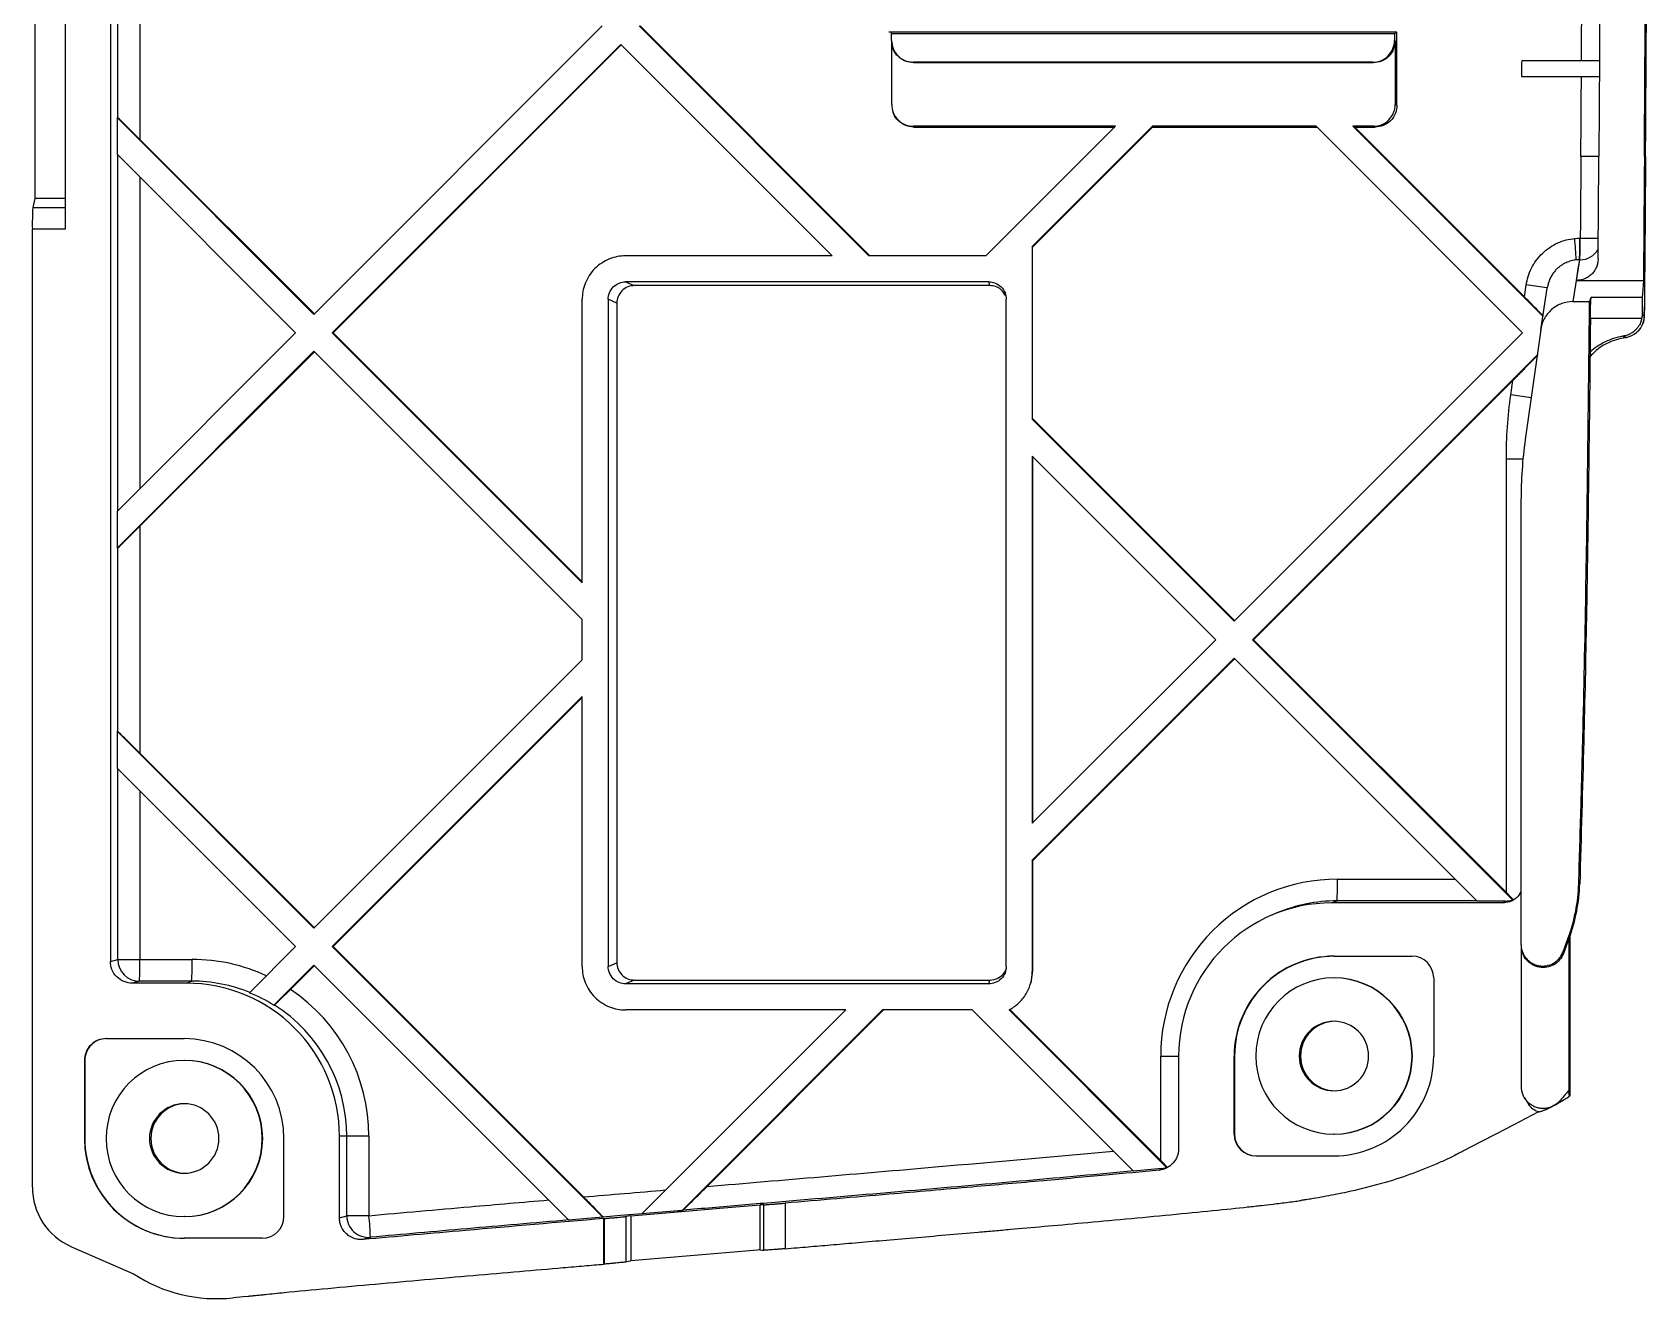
# Model space of a CAD drawing. Header units: millimetres. Extents: x -493 to -419, y -86 to 86.
# Drawn here: x -493.1 to -418.7, y -85.7 to -27.3 of the extents above; entities that cross this region are included whole.
import ezdxf

# ---------------------------------------------------------------- set-up
doc = ezdxf.new("R2010")
doc.units = ezdxf.units.MM

msp = doc.modelspace()

# ---------------------------------------------------------------- linework, layer by layer
at = {"color": 7, "linetype": 'Continuous', "lineweight": 25}
for p, q in [((-491.627, 36.307), (-491.627, -36.4)), ((-493.029, 34.985), (-493.029, -34.98)), ((-489.55, 5), (-489.55, -70.143)), ((-488.19, -21.804), (-488.19, -32.259)), ((-489.212, -31.259), (-489.212, -22.804)), ((-480.171, -40.325), (-466.88, -27.031)), ((-454.588, -37.63), (-465.184, -27.031)), ((-454.543, -37.63), (-465.139, -27.031)), ((-430.258, -27.326), (-453.673, -27.326)), ((-453.543, -27.375), (-453.529, -27.326)), ((-453.543, -27.375), (-430.37, -27.375)), ((-453.543, -27.709), (-453.543, -27.375)), ((-430.37, -27.375), (-430.258, -27.326)), ((-430.37, -27.375), (-430.37, -27.709)), ((-430.258, -30.69), (-430.258, -27.326)), ((-479.322, -41.174), (-466.032, -27.88)), ((-479.277, -41.174), (-466.01, -27.903)), ((-456.284, -37.63), (-466.032, -27.88)), ((-453.539, -30.655), (-453.539, -27.723)), ((-453.503, -27.988), (-453.499, -28.002)), ((-430.37, -27.709), (-430.338, -27.723)), ((-430.338, -27.723), (-430.338, -30.655)), ((-431.369, -28.708), (-452.543, -28.708)), ((-452.543, -28.708), (-452.539, -28.722)), ((-452.539, -28.722), (-431.337, -28.722)), ((-431.337, -28.722), (-431.369, -28.708)), ((-489.244, -31.25), (-489.212, -31.259)), ((-489.244, -31.25), (-489.244, -32.947)), ((-489.244, -31.25), (-480.171, -40.325)), ((-453.499, -30.935), (-453.489, -30.97)), ((-430.338, -30.655), (-430.258, -30.69)), ((-443.226, -31.655), (-452.539, -31.655)), ((-452.539, -31.655), (-452.529, -31.69)), ((-452.529, -31.69), (-443.261, -31.69)), ((-449.199, -37.63), (-443.226, -31.655)), ((-447.062, -37.19), (-441.529, -31.655)), ((-441.519, -31.69), (-447.052, -37.224)), ((-433.981, -31.655), (-441.529, -31.655)), ((-441.519, -31.69), (-441.529, -31.655)), ((-441.519, -31.69), (-433.946, -31.69)), ((-424.465, -41.174), (-433.981, -31.655)), ((-431.337, -31.655), (-432.284, -31.655)), ((-423.533, -40.409), (-432.284, -31.655)), ((-432.204, -31.69), (-432.284, -31.655)), ((-432.204, -31.69), (-424.373, -39.523)), ((-432.204, -31.69), (-431.257, -31.69)), ((-431.257, -31.69), (-431.337, -31.655)), ((-488.19, -32.259), (-480.148, -40.303)), ((-489.244, -32.947), (-481.019, -41.174)), ((-493.029, -34.98), (-493.126, -35.405)), ((-491.627, -34.98), (-493.029, -34.98)), ((-493.146, -80.536), (-493.146, -36.4)), ((-491.627, -36.4), (-493.146, -36.4)), ((-447.062, -37.19), (-447.062, -45.158)), ((-447.052, -37.224), (-447.062, -37.19)), ((-421.823, -36.813), (-421.807, -36.813)), ((-456.284, -37.63), (-465.807, -37.63)), ((-449.199, -37.63), (-454.588, -37.63)), ((-447.052, -45.123), (-447.052, -37.224)), ((-421.843, -37.809), (-422.147, -39.735)), ((-421.828, -37.809), (-421.843, -37.809)), ((-418.84, -38.502), (-418.836, -38.043)), ((-418.837, -38.114), (-418.836, -38.099)), ((-449.062, -38.825), (-465.807, -38.825)), ((-465.807, -38.825), (-465.407, -39)), ((-449.011, -39), (-465.407, -39)), ((-449.011, -39), (-449.062, -38.825)), ((-424.373, -39.523), (-424.296, -38.97)), ((-423.631, -41.029), (-423.328, -39.109)), ((-423.343, -39.106), (-423.328, -39.109)), ((-421.986, -38.761), (-418.897, -38.761)), ((-467.806, -52.692), (-467.806, -39.63)), ((-466.607, -39.625), (-466.607, -70.375)), ((-466.207, -39.8), (-466.607, -39.625)), ((-466.207, -39.8), (-466.207, -70.2)), ((-448.262, -70.375), (-448.262, -39.625)), ((-422.147, -39.735), (-421.38, -39.735)), ((-421.303, -39.524), (-418.948, -39.524)), ((-418.857, -40.42), (-418.853, -39.981)), ((-418.978, -40.52), (-421.341, -40.52)), ((-418.857, -40.406), (-418.96, -40.343)), ((-489.244, -49.4), (-481.019, -41.174)), ((-479.322, -41.174), (-467.806, -52.692)), ((-479.322, -41.174), (-479.277, -41.174)), ((-479.277, -41.174), (-467.806, -52.647)), ((-424.465, -41.174), (-437.755, -54.467)), ((-423.631, -41.029), (-424.343, -46.096)), ((-419.787, -41.319), (-419.862, -41.332)), ((-419.758, -41.395), (-419.862, -41.332)), ((-419.787, -41.319), (-419.683, -41.382)), ((-419.758, -41.395), (-419.683, -41.382)), ((-419.683, -41.382), (-419.758, -41.395)), ((-489.244, -51.097), (-480.171, -42.022)), ((-488.19, -50.089), (-480.148, -42.045)), ((-480.171, -42.022), (-467.806, -54.39)), ((-423.796, -42.201), (-436.907, -55.316)), ((-436.862, -55.316), (-424.913, -43.364)), ((-425.008, -44.037), (-424.913, -43.364)), ((-447.052, -45.123), (-447.062, -45.158)), ((-437.755, -54.467), (-447.062, -45.158)), ((-447.052, -45.123), (-437.733, -54.445)), ((-438.603, -55.316), (-447.062, -46.855)), ((-447.062, -46.855), (-447.062, -63.777)), ((-447.052, -46.865), (-447.052, -63.767)), ((-425.214, -66.967), (-425.214, -46.982)), ((-424.539, -48.901), (-424.539, -69.352)), ((-489.244, -49.4), (-489.244, -51.097)), ((-488.19, -50.089), (-488.19, -60.543)), ((-489.244, -51.097), (-489.212, -51.089)), ((-489.212, -59.543), (-489.212, -51.089)), ((-467.806, -56.242), (-467.806, -54.39)), ((-447.062, -63.777), (-438.603, -55.316)), ((-424.923, -67.302), (-436.907, -55.316)), ((-436.862, -55.316), (-436.907, -55.316)), ((-436.862, -55.316), (-425.214, -66.967)), ((-480.171, -68.609), (-467.806, -56.242)), ((-437.755, -56.164), (-447.062, -65.474)), ((-447.052, -65.509), (-437.733, -56.187)), ((-426.565, -67.357), (-437.755, -56.164)), ((-479.322, -69.458), (-467.806, -57.939)), ((-479.277, -69.458), (-467.806, -57.984)), ((-467.806, -70.375), (-467.806, -57.939)), ((-489.244, -59.534), (-489.212, -59.543)), ((-489.244, -59.534), (-489.244, -61.231)), ((-480.171, -68.609), (-489.244, -59.534)), ((-480.148, -68.587), (-488.19, -60.543)), ((-481.019, -69.458), (-489.244, -61.231)), ((-447.062, -65.474), (-447.062, -70.606)), ((-447.052, -65.509), (-447.062, -65.474)), ((-447.052, -65.509), (-447.052, -70.571)), ((-421.875, -66.564), (-421.828, -66.564)), ((-433.261, -67.443), (-433.018, -67.349)), ((-425.385, -67.443), (-433.261, -67.443)), ((-425.25, -67.357), (-426.565, -67.357)), ((-425.385, -67.443), (-425.25, -67.357)), ((-424.923, -67.302), (-424.896, -67.285)), ((-435.786, -67.907), (-435.993, -67.994)), ((-422.602, -69.699), (-422.364, -69.057)), ((-422.318, -69.061), (-422.582, -69.772)), ((-422.318, -69.061), (-422.364, -69.057)), ((-422.341, -69.124), (-422.341, -76.087)), ((-422.278, -76.301), (-422.278, -68.951)), ((-483.142, -71.582), (-481.019, -69.458)), ((-466.856, -81.927), (-479.322, -69.458)), ((-479.322, -69.458), (-479.277, -69.458)), ((-467.744, -80.994), (-479.277, -69.458)), ((-433.161, -69.9), (-429.562, -69.9)), ((-424.519, -75.92), (-424.519, -69.425)), ((-424.501, -69.625), (-424.48, -69.701)), ((-422.602, -69.699), (-422.582, -69.772)), ((-489.55, -70.143), (-489.212, -70.049)), ((-489.212, -70.049), (-485.782, -70.049)), ((-482.021, -72.157), (-480.171, -70.306)), ((-481.247, -71.428), (-480.148, -70.329)), ((-468.419, -82.061), (-480.171, -70.306)), ((-466.607, -70.375), (-466.207, -70.2)), ((-447.052, -70.571), (-447.136, -71.129)), ((-447.062, -70.606), (-447.052, -70.571)), ((-488.212, -71.049), (-488.55, -71.143)), ((-486.048, -71.143), (-488.55, -71.143)), ((-485.804, -71.049), (-488.212, -71.049)), ((-486.048, -71.143), (-485.804, -71.049)), ((-465.407, -71), (-465.807, -71.175)), ((-449.062, -71.175), (-465.807, -71.175)), ((-465.407, -71), (-449.011, -71)), ((-449.062, -71.175), (-449.011, -71)), ((-447.142, -71.165), (-447.132, -71.129)), ((-433.143, -70.9), (-433.161, -70.9)), ((-428.563, -70.9), (-428.563, -74.5)), ((-455.658, -72.375), (-465.807, -72.375)), ((-465.054, -81.773), (-455.658, -72.375)), ((-463.2, -81.615), (-453.961, -72.375)), ((-453.916, -72.375), (-462.049, -80.509)), ((-449.826, -72.375), (-453.961, -72.375)), ((-449.826, -72.375), (-442.397, -79.805)), ((-448.129, -72.375), (-440.869, -79.637)), ((-448.119, -72.34), (-441.145, -79.316)), ((-489.747, -73.7), (-486.148, -73.7)), ((-490.747, -74.7), (-490.747, -78.3)), ((-490.747, -74.7), (-490.729, -74.7)), ((-490.729, -74.7), (-490.729, -78.3)), ((-486.13, -74.7), (-486.148, -74.7)), ((-441.145, -79.316), (-441.145, -74.5)), ((-440.317, -74.5), (-440.317, -78.764)), ((-437.76, -78.1), (-437.76, -74.5)), ((-437.76, -74.5), (-437.742, -74.5)), ((-437.742, -74.5), (-437.742, -78.1)), ((-424.384, -76.421), (-424.245, -76.647)), ((-422.302, -76.351), (-422.278, -76.301)), ((-422.995, -76.772), (-423.124, -76.839)), ((-437.76, -78.1), (-437.742, -78.1)), ((-433.143, -78.1), (-433.161, -78.1)), ((-490.747, -78.3), (-490.729, -78.3)), ((-481.549, -81.9), (-481.549, -78.3)), ((-478.993, -81.96), (-478.993, -78.2)), ((-477.633, -78.2), (-478.993, -78.2)), ((-478.655, -81.857), (-478.655, -78.2)), ((-477.633, -78.2), (-477.633, -81.857)), ((-436.76, -79.1), (-433.161, -79.1)), ((-478.993, -81.96), (-478.655, -81.857)), ((-477.633, -81.857), (-478.655, -81.857)), ((-465.566, -81.862), (-465.79, -81.897)), ((-465.566, -81.862), (-463.412, -81.679)), ((-465.566, -81.862), (-465.566, -83.935)), ((-463.2, -81.615), (-465.054, -81.773)), ((-463.168, -81.606), (-463.412, -81.679)), ((-463.412, -81.679), (-463.2, -81.615)), ((-463.412, -81.679), (-463.412, -81.679)), ((-459.602, -83.428), (-459.602, -81.355)), ((-459.427, -83.449), (-459.427, -81.356)), ((-458.452, -81.279), (-458.452, -83.38)), ((-486.13, -81.9), (-486.148, -81.9)), ((-466.856, -81.927), (-466.842, -81.919)), ((-466.808, -84.091), (-466.808, -81.99)), ((-466.785, -81.988), (-466.785, -84.089)), ((-465.79, -81.897), (-465.79, -83.99)), ((-491.347, -83.286), (-488.487, -84.535)), ((-482.549, -82.9), (-486.148, -82.9)), ((-477.565, -82.852), (-477.903, -82.956)), ((-459.733, -83.439), (-465.566, -83.935)), ((-483.277, -85.575), (-483.894, -85.642))]:
    msp.add_line(p, q, dxfattribs=at)
at = {"color": 8, "linetype": 'Continuous', "lineweight": 25}
for p, q in [((-489.212, -49.369), (-489.212, -32.978)), ((-488.19, -34.001), (-488.19, -48.347)), ((-493.126, -35.405), (-491.627, -35.405)), ((-423.343, -39.106), (-424.296, -38.97)), ((-424.072, -44.171), (-425.008, -44.037)), ((-425.214, -46.982), (-424.417, -46.982)), ((-489.212, -70.049), (-489.212, -61.263)), ((-488.19, -62.285), (-488.19, -70.049)), ((-432.995, -66.349), (-427.573, -66.349)), ((-426.574, -67.349), (-433.018, -67.349)), ((-441.145, -74.5), (-440.317, -74.5))]:
    msp.add_line(p, q, dxfattribs=at)
at = {"color": 7, "linetype": 'Continuous', "lineweight": 25, "flags": 128}
for points in [[(-420.922, -28.639), (-422.929, -28.639), (-424.507, -28.639)], [(-424.523, -29.361), (-422.508, -29.362), (-420.926, -29.362)], [(-418.797, -33.042), (-418.825, -33.042), (-418.852, -33.042)], [(-421.986, -38.761), (-421.897, -38.228), (-421.828, -37.809)], [(-418.891, -38.058), (-418.895, -38.442), (-418.897, -38.761)], [(-418.897, -38.761), (-418.926, -39.188), (-418.948, -39.524)], [(-421.303, -39.524), (-421.346, -39.642), (-421.38, -39.735)], [(-482.021, -72.157), (-482.004, -72.153), (-481.992, -72.15)], [(-422.756, -76.634), (-422.768, -76.61), (-422.778, -76.592)], [(-423.727, -77.076), (-424.903, -77.686), (-425.664, -78.081), (-426.425, -78.476), (-427.185, -78.871)], [(-440.869, -79.637), (-440.853, -79.628), (-440.841, -79.621)], [(-441.222, -79.76), (-441.176, -79.733), (-441.146, -79.716), (-441.116, -79.699), (-441.087, -79.682)], [(-463.412, -81.679), (-461.279, -81.498), (-459.602, -81.355)], [(-459.427, -81.356), (-459.525, -81.356), (-459.602, -81.355)], [(-466.856, -81.927), (-467.732, -82.002), (-468.419, -82.061)], [(-465.79, -83.99), (-465.665, -83.959), (-465.566, -83.935)], [(-459.602, -83.428), (-459.504, -83.44), (-459.427, -83.449)]]:
    msp.add_lwpolyline(points, dxfattribs=at)
at = {"color": 8, "linetype": 'Continuous', "lineweight": 25, "flags": 128}
for points in [[(-421.807, -36.813), (-421.614, -36.814), (-421.428, -36.816), (-421.258, -36.817), (-421.11, -36.818), (-420.989, -36.819), (-420.962, -36.82)], [(-418.857, -40.406), (-418.874, -40.578), (-418.915, -40.732)], [(-465.047, -81.766), (-466.041, -81.851), (-466.842, -81.919)]]:
    msp.add_lwpolyline(points, dxfattribs=at)
at = {"color": 7, "linetype": 'Continuous', "lineweight": 25}
for centre, radius, start, end in [((-479.397, -36.183), 13.751, 176.75646, 180.90473), ((-435.403, -38.377), 13.423, 2.3935, 6.63871), ((-435.263, -37.033), 13.442, 356.69326, 0.94131), ((-435.247, -37.033), 13.442, 356.69326, 0.94131), ((-419.857, -40.397), 1, 279.99916, 340.4358), ((-419.857, -40.397), 1, 313.56631, 359.49111), ((-432.994, -74.499), 8.15, 90.00727, 180.00727), ((-444.336, -66.596), 11.343, 356.19361, 1.24747), ((-429.765, -66.312), 7.894, 339.65269, 358.17435), ((-429.732, -66.312), 7.907, 339.65269, 358.17737), ((-433.26, -74.499), 7.056, 90.00796, 180.00658), ((-433.018, -74.497), 7.148, 90.00019, 112.78837), ((-433.161, -74.499), 4.599, 90.00697, 180.00757), ((-433.143, -74.499), 4.599, 90.00757, 180.00697), ((-429.562, -70.9), 1, 359.99273, 89.99273), ((-488.212, -70.049), 1, 180.0054, 269.98005), ((-499.531, -70.296), 11.343, 356.19361, 1.24747), ((-497.123, -70.296), 11.343, 356.19361, 1.24747), ((-485.782, -78.196), 8.148, 64.9416, 89.99977), ((-486.049, -78.199), 7.056, 359.99204, 89.99342), ((-485.804, -78.197), 7.148, 67.87845, 89.99984), ((-485.785, -78.2), 8.152, 359.99769, 56.17329), ((-433.161, -74.5), 3.6, 90.01171, 269.98829), ((-433.162, -74.5), 3.6, 270.01171, 89.98829), ((-433.144, -74.5), 3.6, 270.01171, 89.98829), ((-485.827, -78.197), 7.14, 57.78085, 67.90842), ((-485.807, -78.2), 7.152, 359.99752, 57.76167), ((-433.161, -74.5), 1.6, 90.01108, 269.98892), ((-433.098, -74.5), 1.6, 90.01108, 269.98892), ((-433.162, -74.5), 1.6, 270.01108, 89.98892), ((-489.747, -74.7), 1, 90.00727, 180.00727), ((-489.729, -74.7), 1, 90.00727, 180.00727), ((-486.149, -78.299), 4.599, 359.99303, 89.99243), ((-486.147, -78.3), 3.6, 90.01171, 269.98829), ((-486.149, -78.3), 3.6, 270.01171, 89.98829), ((-486.131, -78.3), 3.6, 270.01171, 89.98829), ((-433.162, -74.501), 4.599, 270.00698, 0.00757), ((-486.148, -78.3), 1.6, 90.01108, 269.98892), ((-486.085, -78.3), 1.6, 90.01108, 269.98892), ((-486.148, -78.3), 1.6, 270.01108, 89.98892), ((-436.76, -78.1), 1, 179.99273, 269.99273), ((-436.742, -78.1), 1, 179.99273, 269.99273), ((-486.147, -78.301), 4.599, 179.99303, 269.99243), ((-486.129, -78.301), 4.599, 179.99243, 269.99302), ((-490.146, -80.537), 3, 179.99643, 246.40385), ((-477.655, -81.856), 1, 180.00542, 275.13498), ((-488.868, -83.118), 11.305, 1.34648, 6.40697), ((-482.549, -81.9), 1, 270.00727, 0.00727), ((-484.648, -78.689), 6.993, 236.70723, 276.18867)]:
    msp.add_arc(centre, radius, start, end, dxfattribs=at)
at = {"color": 8, "linetype": 'Continuous', "lineweight": 25}
msp.add_arc((-421.827, -36.81), 0.999, 269.98095, 329.26058, dxfattribs=at)
at = {"color": 7, "linetype": 'Continuous', "lineweight": 25}
for points, knots in [([(-420.853, -0.212), (-420.854, -3.239), (-420.856, -9.098), (-420.875, -17.596), (-420.904, -25.512), (-420.935, -30.595), (-420.95, -33.04)], [0, 0, 0, 0, 0.2766, 0.535466, 0.776599, 1, 1, 1, 1]), ([(-418.852, -33.042), (-418.843, -31.637), (-418.826, -28.927), (-418.797, -23.381), (-418.773, -16.441), (-418.756, -8.208), (-418.755, -2.81), (-418.755, -0.212)], [0, 0, 0, 0, 0.128384, 0.247727, 0.506779, 0.762555, 1, 1, 1, 1]), ([(-418.797, -33.042), (-418.795, -32.721), (-418.793, -32.39), (-418.789, -31.718), (-418.786, -31.381), (-418.78, -30.372), (-418.776, -29.698), (-418.764, -27.667), (-418.757, -26.299), (-418.744, -23.521), (-418.739, -22.111), (-418.728, -19.268), (-418.724, -17.834), (-418.716, -14.976), (-418.712, -13.551), (-418.707, -10.743), (-418.705, -9.36), (-418.703, -7.331), (-418.702, -6.663), (-418.701, -5.671), (-418.701, -5.343), (-418.701, -4.689), (-418.701, -4.366), (-418.7, -3.711), (-418.7, -3.376), (-418.7, -2.701), (-418.7, -2.363), (-418.7, -1.719), (-418.7, -1.414), (-418.7, -0.972), (-418.7, -0.827), (-418.7, -0.529), (-418.7, -0.377), (-418.7, -0.212)], [0, 0, 0, 0, 0.03125, 0.03125, 0.0625, 0.0625, 0.125, 0.125, 0.25, 0.25, 0.375, 0.375, 0.5, 0.5, 0.625, 0.625, 0.75, 0.75, 0.8125, 0.8125, 0.84375, 0.84375, 0.875, 0.875, 0.90625, 0.90625, 0.9375, 0.9375, 0.96875, 0.96875, 0.984375, 0.984375, 1, 1, 1, 1]), ([(-453.543, -27.709), (-453.543, -27.826), (-453.522, -27.954), (-453.424, -28.2), (-453.348, -28.318), (-453.153, -28.513), (-453.035, -28.589), (-452.788, -28.687), (-452.661, -28.708), (-452.543, -28.708)], [0, 0, 0, 0, 0.25, 0.25, 0.5, 0.5, 0.75, 0.75, 1, 1, 1, 1]), ([(-452.539, -28.722), (-452.682, -28.705), (-452.978, -28.669), (-453.304, -28.396), (-453.471, -28.148), (-453.49, -28.016), (-453.493, -28.001)], [0, 0, 0, 0, 0.329978, 0.686661, 0.964167, 1, 1, 1, 1]), ([(-431.369, -28.708), (-431.251, -28.708), (-431.124, -28.687), (-430.878, -28.589), (-430.76, -28.513), (-430.565, -28.318), (-430.488, -28.2), (-430.391, -27.954), (-430.37, -27.826), (-430.37, -27.709)], [0, 0, 0, 0, 0.25, 0.25, 0.5, 0.5, 0.75, 0.75, 1, 1, 1, 1]), ([(-430.338, -27.723), (-430.338, -27.84), (-430.359, -27.968), (-430.456, -28.214), (-430.533, -28.332), (-430.728, -28.527), (-430.846, -28.603), (-431.092, -28.701), (-431.219, -28.722), (-431.337, -28.722)], [0, 0, 0, 0, 0.25, 0.25, 0.5, 0.5, 0.75, 0.75, 1, 1, 1, 1]), ([(-488.19, -32.259), (-488.307, -32.141), (-488.434, -32.015), (-488.681, -31.77), (-488.801, -31.652), (-489, -31.457), (-489.079, -31.381), (-489.183, -31.282), (-489.209, -31.26), (-489.212, -31.259)], [0, 0, 0, 0, 0.25, 0.25, 0.5, 0.5, 0.75, 0.75, 1, 1, 1, 1]), ([(-453.539, -30.655), (-453.539, -30.773), (-453.518, -30.9), (-453.42, -31.147), (-453.344, -31.265), (-453.149, -31.46), (-453.03, -31.536), (-452.784, -31.634), (-452.657, -31.655), (-452.539, -31.655)], [0, 0, 0, 0, 0.25, 0.25, 0.5, 0.5, 0.75, 0.75, 1, 1, 1, 1]), ([(-452.529, -31.69), (-452.672, -31.673), (-452.967, -31.636), (-453.294, -31.363), (-453.461, -31.116), (-453.48, -30.984), (-453.483, -30.969)], [0, 0, 0, 0, 0.329978, 0.686661, 0.964167, 1, 1, 1, 1]), ([(-431.337, -31.655), (-431.219, -31.655), (-431.092, -31.634), (-430.846, -31.536), (-430.728, -31.46), (-430.533, -31.265), (-430.456, -31.147), (-430.359, -30.9), (-430.338, -30.773), (-430.338, -30.655)], [0, 0, 0, 0, 0.25, 0.25, 0.5, 0.5, 0.75, 0.75, 1, 1, 1, 1]), ([(-430.258, -30.69), (-430.258, -30.808), (-430.279, -30.935), (-430.376, -31.182), (-430.453, -31.3), (-430.648, -31.495), (-430.766, -31.571), (-431.012, -31.669), (-431.139, -31.69), (-431.257, -31.69)], [0, 0, 0, 0, 0.25, 0.25, 0.5, 0.5, 0.75, 0.75, 1, 1, 1, 1]), ([(-418.852, -33.042), (-418.858, -33.847), (-418.864, -34.654), (-418.873, -35.868), (-418.876, -36.27), (-418.883, -37.114), (-418.887, -37.556), (-418.891, -38.058)], [0, 0, 0, 0, 0.5, 0.5, 0.75, 0.75, 1, 1, 1, 1]), ([(-424.296, -38.97), (-424.26, -38.714), (-424.182, -38.45), (-423.932, -37.948), (-423.76, -37.711), (-423.344, -37.311), (-423.102, -37.148), (-422.592, -36.918), (-422.326, -36.85), (-422.07, -36.825)], [0, 0, 0, 0, 0.25, 0.25, 0.5, 0.5, 0.75, 0.75, 1, 1, 1, 1]), ([(-465.807, -37.63), (-466.043, -37.63), (-466.297, -37.673), (-466.789, -37.868), (-467.026, -38.021), (-467.416, -38.411), (-467.569, -38.648), (-467.764, -39.14), (-467.806, -39.394), (-467.806, -39.63)], [0, 0, 0, 0, 0.25, 0.25, 0.5, 0.5, 0.75, 0.75, 1, 1, 1, 1]), ([(-421.991, -37.816), (-422.031, -37.821), (-422.112, -37.831), (-422.23, -37.858), (-422.348, -37.895), (-422.463, -37.942), (-422.575, -37.999), (-422.683, -38.066), (-422.786, -38.142), (-422.893, -38.238), (-423.004, -38.358), (-423.114, -38.509), (-423.209, -38.686), (-423.287, -38.888), (-423.314, -39.034), (-423.328, -39.109)], [0, 0, 0, 0, 0.060137, 0.120884, 0.18225, 0.244242, 0.306869, 0.370139, 0.434058, 0.498635, 0.584794, 0.678, 0.778265, 0.885597, 1, 1, 1, 1]), ([(-420.987, -37.767), (-420.988, -37.799), (-420.99, -37.865), (-421.006, -37.961), (-421.03, -38.056), (-421.075, -38.178), (-421.152, -38.323), (-421.277, -38.474), (-421.428, -38.598), (-421.602, -38.689), (-421.79, -38.75), (-421.921, -38.758), (-421.986, -38.761)], [0, 0, 0, 0, 0.062817, 0.125069, 0.187352, 0.250262, 0.375011, 0.500024, 0.62385, 0.749315, 0.875235, 1, 1, 1, 1]), ([(-418.836, -38.058), (-418.839, -38.387), (-418.842, -38.742), (-418.847, -39.332), (-418.849, -39.538), (-418.853, -39.972), (-418.855, -40.189), (-418.857, -40.406)], [0, 0, 0, 0, 0.5, 0.5, 0.75, 0.75, 1, 1, 1, 1]), ([(-466.607, -39.625), (-466.607, -39.531), (-466.589, -39.429), (-466.511, -39.232), (-466.45, -39.138), (-466.294, -38.982), (-466.2, -38.921), (-466.003, -38.843), (-465.901, -38.825), (-465.807, -38.825)], [0, 0, 0, 0, 0.25, 0.25, 0.5, 0.5, 0.75, 0.75, 1, 1, 1, 1]), ([(-465.407, -39), (-465.501, -39), (-465.603, -39.017), (-465.8, -39.095), (-465.894, -39.156), (-466.051, -39.312), (-466.112, -39.407), (-466.19, -39.604), (-466.207, -39.706), (-466.207, -39.8)], [0, 0, 0, 0, 0.25, 0.25, 0.5, 0.5, 0.75, 0.75, 1, 1, 1, 1]), ([(-449.062, -38.825), (-448.968, -38.825), (-448.866, -38.843), (-448.669, -38.921), (-448.574, -38.982), (-448.418, -39.138), (-448.357, -39.232), (-448.279, -39.429), (-448.262, -39.531), (-448.262, -39.625)], [0, 0, 0, 0, 0.25, 0.25, 0.5, 0.5, 0.75, 0.75, 1, 1, 1, 1]), ([(-448.289, -39.461), (-448.353, -39.36), (-448.467, -39.178), (-448.742, -39.027), (-448.924, -39.009), (-449.011, -39)], [0, 0, 0, 0, 0.3926637, 0.7081429, 1, 1, 1, 1]), ([(-423.511, -40.408), (-423.51, -40.406), (-423.528, -40.385), (-423.612, -40.296), (-423.677, -40.228), (-423.845, -40.056), (-423.947, -39.952), (-424.16, -39.737), (-424.27, -39.626), (-424.373, -39.523)], [0, 0, 0, 0, 0.25, 0.25, 0.5, 0.5, 0.75, 0.75, 1, 1, 1, 1]), ([(-422.147, -39.735), (-422.311, -39.735), (-422.486, -39.763), (-422.825, -39.885), (-422.989, -39.981), (-423.271, -40.227), (-423.388, -40.376), (-423.556, -40.697), (-423.608, -40.866), (-423.631, -41.029)], [0, 0, 0, 0, 0.25, 0.25, 0.5, 0.5, 0.75, 0.75, 1, 1, 1, 1]), ([(-421.877, -66.563), (-421.842, -65.377), (-421.775, -63.142), (-421.655, -58.671), (-421.546, -53.272), (-421.45, -46.564), (-421.404, -42.092), (-421.38, -39.735)], [0, 0, 0, 0, 0.132737, 0.249996, 0.499995, 0.736453, 1, 1, 1, 1]), ([(-421.341, -40.52), (-421.34, -40.489), (-421.34, -40.427), (-421.338, -40.335), (-421.337, -40.245), (-421.334, -40.128), (-421.331, -39.989), (-421.326, -39.841), (-421.321, -39.716), (-421.315, -39.619), (-421.309, -39.55), (-421.305, -39.533), (-421.303, -39.524)], [0, 0, 0, 0, 0.062877, 0.125176, 0.187437, 0.250205, 0.375099, 0.500043, 0.624267, 0.74949, 0.875193, 1, 1, 1, 1]), ([(-418.948, -39.524), (-418.949, -39.527), (-418.949, -39.533), (-418.949, -39.55), (-418.95, -39.573), (-418.951, -39.613), (-418.952, -39.678), (-418.954, -39.778), (-418.955, -39.898), (-418.957, -40.034), (-418.959, -40.183), (-418.96, -40.29), (-418.96, -40.343)], [0, 0, 0, 0, 0.062435, 0.124656, 0.187091, 0.250175, 0.374742, 0.499723, 0.624509, 0.749647, 0.874968, 1, 1, 1, 1]), ([(-418.978, -40.52), (-418.984, -40.547), (-418.997, -40.607), (-419.03, -40.705), (-419.082, -40.818), (-419.16, -40.94), (-419.27, -41.065), (-419.414, -41.178), (-419.588, -41.271), (-419.72, -41.303), (-419.787, -41.319)], [0, 0, 0, 0, 0.067887, 0.15296, 0.255724, 0.376192, 0.513535, 0.665741, 0.829433, 1, 1, 1, 1]), ([(-419.758, -41.395), (-419.969, -41.447), (-420.362, -41.543), (-420.92, -41.83), (-421.206, -42.113), (-421.358, -42.264)], [0, 0, 0, 0, 0.350339, 0.655337, 1, 1, 1, 1]), ([(-419.862, -41.332), (-420.135, -41.38), (-420.407, -41.468), (-420.915, -41.717), (-421.151, -41.878), (-421.356, -42.064)], [0, 0, 0, 0, 0.5, 0.5, 1, 1, 1, 1]), ([(-424.913, -43.364), (-424.776, -43.227), (-424.63, -43.08), (-424.346, -42.794), (-424.21, -42.657), (-423.986, -42.429), (-423.899, -42.338), (-423.786, -42.221), (-423.761, -42.193), (-423.761, -42.19)], [0, 0, 0, 0, 0.25, 0.25, 0.5, 0.5, 0.75, 0.75, 1, 1, 1, 1]), ([(-421.356, -42.064), (-421.372, -43.508), (-421.402, -46.313), (-421.459, -50.397), (-421.531, -54.929), (-421.647, -60.291), (-421.766, -64.373), (-421.83, -66.563)], [0, 0, 0, 0, 0.176793, 0.3434611, 0.5000055, 0.731752, 1, 1, 1, 1]), ([(-489.212, -51.089), (-489.209, -51.088), (-489.183, -51.065), (-489.079, -50.967), (-489, -50.89), (-488.801, -50.695), (-488.681, -50.577), (-488.434, -50.332), (-488.307, -50.206), (-488.19, -50.089)], [0, 0, 0, 0, 0.25, 0.25, 0.5, 0.5, 0.75, 0.75, 1, 1, 1, 1]), ([(-488.19, -60.543), (-488.307, -60.425), (-488.434, -60.299), (-488.681, -60.054), (-488.801, -59.936), (-489, -59.741), (-489.079, -59.665), (-489.183, -59.566), (-489.209, -59.544), (-489.212, -59.543)], [0, 0, 0, 0, 0.25, 0.25, 0.5, 0.5, 0.75, 0.75, 1, 1, 1, 1]), ([(-424.539, -66.94), (-424.603, -67.039), (-424.731, -67.239), (-425.049, -67.409), (-425.276, -67.432), (-425.385, -67.443)], [0, 0, 0, 0, 0.338546, 0.68215, 1, 1, 1, 1]), ([(-424.539, -69.352), (-424.539, -69.381), (-424.537, -69.439), (-424.525, -69.525), (-424.507, -69.61), (-424.472, -69.721), (-424.41, -69.854), (-424.277, -70.044), (-424.052, -70.234), (-423.72, -70.357), (-423.367, -70.357), (-423.089, -70.258), (-422.898, -70.126), (-422.775, -70.002), (-422.671, -69.86), (-422.625, -69.753), (-422.602, -69.699)], [0, 0, 0, 0, 0.03139, 0.062601, 0.093875, 0.125448, 0.188, 0.250579, 0.375393, 0.500029, 0.624811, 0.749445, 0.811658, 0.874456, 0.937347, 1, 1, 1, 1]), ([(-422.582, -69.772), (-422.633, -69.877), (-422.736, -70.087), (-423.014, -70.311), (-423.345, -70.43), (-423.699, -70.43), (-424.032, -70.307), (-424.295, -70.079), (-424.446, -69.858), (-424.467, -69.72), (-424.47, -69.697)], [0, 0, 0, 0, 0.138949, 0.277676, 0.416585, 0.555296, 0.694169, 0.832878, 0.971474, 1, 1, 1, 1]), ([(-488.55, -71.143), (-488.668, -71.143), (-488.795, -71.121), (-489.041, -71.024), (-489.16, -70.948), (-489.355, -70.752), (-489.431, -70.634), (-489.529, -70.388), (-489.55, -70.261), (-489.55, -70.143)], [0, 0, 0, 0, 0.25, 0.25, 0.5, 0.5, 0.75, 0.75, 1, 1, 1, 1]), ([(-467.806, -70.375), (-467.806, -70.611), (-467.764, -70.865), (-467.569, -71.357), (-467.416, -71.594), (-467.026, -71.984), (-466.789, -72.137), (-466.297, -72.332), (-466.043, -72.375), (-465.807, -72.375)], [0, 0, 0, 0, 0.25, 0.25, 0.5, 0.5, 0.75, 0.75, 1, 1, 1, 1]), ([(-465.807, -71.175), (-465.901, -71.175), (-466.003, -71.157), (-466.2, -71.079), (-466.294, -71.018), (-466.45, -70.862), (-466.511, -70.768), (-466.589, -70.571), (-466.607, -70.469), (-466.607, -70.375)], [0, 0, 0, 0, 0.25, 0.25, 0.5, 0.5, 0.75, 0.75, 1, 1, 1, 1]), ([(-466.207, -70.2), (-466.207, -70.294), (-466.19, -70.396), (-466.112, -70.593), (-466.051, -70.688), (-465.894, -70.844), (-465.8, -70.905), (-465.603, -70.983), (-465.501, -71), (-465.407, -71)], [0, 0, 0, 0, 0.25, 0.25, 0.5, 0.5, 0.75, 0.75, 1, 1, 1, 1]), ([(-448.262, -70.375), (-448.262, -70.469), (-448.279, -70.571), (-448.357, -70.768), (-448.418, -70.862), (-448.574, -71.018), (-448.669, -71.079), (-448.866, -71.157), (-448.968, -71.175), (-449.062, -71.175)], [0, 0, 0, 0, 0.25, 0.25, 0.5, 0.5, 0.75, 0.75, 1, 1, 1, 1]), ([(-449.011, -71), (-448.897, -70.986), (-448.66, -70.957), (-448.399, -70.739), (-448.266, -70.541), (-448.25, -70.435), (-448.248, -70.423)], [0, 0, 0, 0, 0.329978, 0.686661, 0.964167, 1, 1, 1, 1]), ([(-448.129, -72.375), (-447.977, -72.294), (-447.83, -72.191), (-447.564, -71.943), (-447.445, -71.798), (-447.254, -71.48), (-447.181, -71.308), (-447.085, -70.957), (-447.062, -70.778), (-447.062, -70.606)], [0, 0, 0, 0, 0.25, 0.25, 0.5, 0.5, 0.75, 0.75, 1, 1, 1, 1]), ([(-481.992, -72.15), (-481.99, -72.15), (-481.987, -72.148), (-481.973, -72.136), (-481.953, -72.118), (-481.917, -72.085), (-481.857, -72.028), (-481.762, -71.937), (-481.65, -71.827), (-481.523, -71.702), (-481.387, -71.568), (-481.293, -71.474), (-481.247, -71.428)], [0, 0, 0, 0, 0.062706, 0.124882, 0.187172, 0.250216, 0.374601, 0.499909, 0.624317, 0.749511, 0.874634, 1, 1, 1, 1]), ([(-423.124, -76.839), (-423.156, -76.852), (-423.219, -76.877), (-423.319, -76.902), (-423.421, -76.918), (-423.524, -76.922), (-423.626, -76.916), (-423.725, -76.901), (-423.82, -76.876), (-423.909, -76.843), (-423.992, -76.803), (-424.075, -76.754), (-424.164, -76.688), (-424.263, -76.594), (-424.362, -76.467), (-424.447, -76.306), (-424.507, -76.12), (-424.515, -75.987), (-424.519, -75.92)], [0, 0, 0, 0, 0.051665, 0.103818, 0.156131, 0.208269, 0.259895, 0.310693, 0.360366, 0.408655, 0.455336, 0.50023, 0.554207, 0.623474, 0.706099, 0.799097, 0.898536, 1, 1, 1, 1]), ([(-424.238, -76.641), (-424.228, -76.664), (-424.175, -76.78), (-424.001, -76.943), (-423.819, -77.032), (-423.727, -77.076)], [0, 0, 0, 0, 0.110932, 0.555953, 1, 1, 1, 1]), ([(-422.995, -76.772), (-422.988, -76.768), (-422.971, -76.759), (-422.951, -76.748), (-422.929, -76.736), (-422.908, -76.724), (-422.887, -76.712), (-422.866, -76.7), (-422.845, -76.688), (-422.818, -76.672), (-422.788, -76.654), (-422.767, -76.641), (-422.756, -76.634)], [0, 0, 0, 0, 0.036721, 0.083125, 0.139402, 0.205655, 0.281949, 0.368324, 0.464809, 0.571424, 0.768383, 1, 1, 1, 1]), ([(-423.727, -77.076), (-423.709, -77.071), (-423.675, -77.063), (-423.617, -77.045), (-423.556, -77.025), (-423.491, -77.002), (-423.433, -76.979), (-423.386, -76.96), (-423.354, -76.946), (-423.322, -76.932), (-423.29, -76.918), (-423.257, -76.903), (-423.225, -76.888), (-423.193, -76.873), (-423.162, -76.858), (-423.135, -76.845), (-423.124, -76.839)], [0, 0, 0, 0, 0.1885306, 0.3551762, 0.4999396, 0.636096, 0.7498907, 0.7946408, 0.8351298, 0.8713615, 0.9033412, 0.9310766, 0.9545795, 0.9738699, 0.9889841, 1, 1, 1, 1]), ([(-440.317, -78.764), (-440.317, -78.795), (-440.319, -78.857), (-440.332, -78.948), (-440.353, -79.038), (-440.392, -79.154), (-440.461, -79.293), (-440.572, -79.44), (-440.708, -79.566), (-440.866, -79.662), (-441.039, -79.733), (-441.161, -79.751), (-441.222, -79.76)], [0, 0, 0, 0, 0.06275, 0.125008, 0.187313, 0.250201, 0.374937, 0.500047, 0.624139, 0.749513, 0.875101, 1, 1, 1, 1]), ([(-427.185, -78.871), (-427.259, -78.909), (-427.329, -78.945), (-427.417, -78.991), (-427.442, -79.004), (-427.484, -79.026), (-427.503, -79.035), (-427.606, -79.088), (-427.692, -79.13), (-427.947, -79.255), (-428.118, -79.335), (-428.291, -79.412)], [0, 0, 0, 0, 0.125, 0.125, 0.1875, 0.1875, 0.25, 0.25, 0.5, 0.5, 1, 1, 1, 1]), ([(-441.087, -79.682), (-441.05, -79.678), (-440.976, -79.669), (-440.905, -79.647), (-440.869, -79.637)], [0, 0, 0, 0, 0.500002, 1, 1, 1, 1]), ([(-442.382, -79.797), (-443.222, -79.875), (-444.031, -79.949), (-445.672, -80.098), (-446.501, -80.172), (-449.006, -80.393), (-450.705, -80.541), (-454.173, -80.84), (-455.943, -80.992), (-458.64, -81.221), (-459.546, -81.298), (-461.357, -81.452), (-462.262, -81.529), (-463.168, -81.606)], [0, 0, 0, 0, 0.125, 0.125, 0.25, 0.25, 0.5, 0.5, 0.75, 0.75, 0.875, 0.875, 1, 1, 1, 1]), ([(-441.222, -79.76), (-442.041, -79.837), (-443.816, -80.004), (-446.688, -80.262), (-450.02, -80.555), (-453.987, -80.898), (-456.86, -81.143), (-458.452, -81.279)], [0, 0, 0, 0, 0.142667, 0.309333, 0.499999, 0.722826, 1, 1, 1, 1]), ([(-430.787, -80.324), (-431.412, -80.508), (-432.041, -80.664), (-432.993, -80.866), (-433.312, -80.928), (-433.795, -81.014), (-433.956, -81.042), (-434.159, -81.075), (-434.2, -81.082), (-434.285, -81.096), (-434.331, -81.103), (-434.424, -81.117), (-434.47, -81.125), (-434.566, -81.139), (-434.613, -81.146), (-434.672, -81.155)], [0, 0, 0, 0, 0.5, 0.5, 0.75, 0.75, 0.875, 0.875, 0.90625, 0.90625, 0.9375, 0.9375, 0.96875, 0.96875, 1, 1, 1, 1]), ([(-466.842, -81.919), (-466.842, -81.918), (-466.843, -81.916), (-466.852, -81.904), (-466.869, -81.886), (-466.893, -81.86), (-466.938, -81.812), (-467.016, -81.731), (-467.151, -81.592), (-467.321, -81.419), (-467.526, -81.213), (-467.67, -81.068), (-467.744, -80.994)], [0, 0, 0, 0, 0.049366, 0.098461, 0.147937, 0.198429, 0.250535, 0.371876, 0.500379, 0.662176, 0.826521, 1, 1, 1, 1]), ([(-463.168, -81.606), (-463.166, -81.605), (-463.163, -81.603), (-463.148, -81.591), (-463.124, -81.568), (-463.085, -81.532), (-463.014, -81.463), (-462.901, -81.354), (-462.748, -81.203), (-462.579, -81.037), (-462.406, -80.866), (-462.228, -80.688), (-462.109, -80.569), (-462.049, -80.509)], [0, 0, 0, 0, 0.040952, 0.082458, 0.125175, 0.186691, 0.250793, 0.370152, 0.500897, 0.622257, 0.750135, 0.874013, 1, 1, 1, 1]), ([(-459.427, -81.356), (-459.424, -81.356), (-459.418, -81.356), (-459.398, -81.355), (-459.37, -81.353), (-459.322, -81.35), (-459.243, -81.344), (-459.121, -81.334), (-458.976, -81.323), (-458.813, -81.31), (-458.666, -81.297), (-458.56, -81.288), (-458.506, -81.284), (-458.479, -81.282), (-458.466, -81.28), (-458.458, -81.28), (-458.454, -81.279), (-458.452, -81.279)], [0, 0, 0, 0, 0.062798, 0.125066, 0.187342, 0.250169, 0.375028, 0.499981, 0.624197, 0.749399, 0.874311, 0.937033, 0.968481, 0.984231, 0.992113, 0.996056, 1, 1, 1, 1]), ([(-458.452, -83.38), (-458.068, -83.348), (-457.727, -83.319), (-457.049, -83.261), (-456.712, -83.232), (-456, -83.171), (-455.625, -83.139), (-454.823, -83.07), (-454.396, -83.034), (-453.047, -82.918), (-452.056, -82.832), (-450.551, -82.702), (-450.048, -82.658), (-449.3, -82.593), (-449.053, -82.571), (-448.561, -82.528), (-448.317, -82.507), (-447.579, -82.442), (-447.071, -82.397), (-445.969, -82.299), (-445.376, -82.246), (-444.11, -82.131), (-443.439, -82.07), (-442.067, -81.942), (-441.368, -81.877), (-440.01, -81.747), (-439.354, -81.683), (-438.154, -81.562), (-437.606, -81.505), (-437.025, -81.442), (-436.914, -81.43), (-436.706, -81.407), (-436.609, -81.397), (-436.331, -81.365), (-436.16, -81.346), (-435.754, -81.298), (-435.515, -81.269), (-435.146, -81.221), (-435.018, -81.204), (-434.87, -81.184), (-434.829, -81.178), (-434.756, -81.167), (-434.725, -81.163), (-434.673, -81.155)], [0, 0, 0, 0, 0.0625, 0.0625, 0.125, 0.125, 0.1875, 0.1875, 0.25, 0.25, 0.375, 0.375, 0.4375, 0.4375, 0.46875, 0.46875, 0.5, 0.5, 0.5625, 0.5625, 0.625, 0.625, 0.6875, 0.6875, 0.75, 0.75, 0.8125, 0.8125, 0.875, 0.875, 0.890625, 0.890625, 0.90625, 0.90625, 0.9375, 0.9375, 0.96875, 0.96875, 0.984375, 0.984375, 0.992187, 0.992187, 1, 1, 1, 1]), ([(-477.903, -82.956), (-477.938, -82.958), (-478.007, -82.962), (-478.111, -82.955), (-478.213, -82.937), (-478.346, -82.9), (-478.505, -82.828), (-478.672, -82.703), (-478.811, -82.548), (-478.913, -82.366), (-478.981, -82.168), (-478.989, -82.029), (-478.993, -81.96)], [0, 0, 0, 0, 0.062873, 0.125103, 0.187373, 0.250367, 0.375053, 0.50007, 0.624729, 0.749724, 0.874777, 1, 1, 1, 1]), ([(-466.808, -81.99), (-468.934, -82.171), (-472.633, -82.487), (-476.331, -82.816), (-477.903, -82.956)], [0, 0, 0, 0, 0.574787, 1, 1, 1, 1]), ([(-468.405, -82.053), (-469.219, -82.122), (-470.017, -82.191), (-471.58, -82.325), (-472.344, -82.392), (-473.855, -82.523), (-474.601, -82.588), (-476.089, -82.72), (-476.829, -82.786), (-477.565, -82.852)], [0, 0, 0, 0, 0.25, 0.25, 0.5, 0.5, 0.75, 0.75, 1, 1, 1, 1]), ([(-466.785, -81.988), (-466.755, -81.985), (-466.694, -81.98), (-466.603, -81.972), (-466.513, -81.964), (-466.397, -81.954), (-466.259, -81.942), (-466.111, -81.929), (-465.986, -81.917), (-465.889, -81.908), (-465.818, -81.9), (-465.8, -81.898), (-465.79, -81.897)], [0, 0, 0, 0, 0.062799, 0.125072, 0.187347, 0.250155, 0.375074, 0.499975, 0.624187, 0.74939, 0.875214, 1, 1, 1, 1]), ([(-458.452, -83.38), (-458.483, -83.383), (-458.544, -83.388), (-458.635, -83.396), (-458.724, -83.403), (-458.839, -83.412), (-458.976, -83.423), (-459.12, -83.433), (-459.242, -83.442), (-459.336, -83.447), (-459.403, -83.45), (-459.419, -83.45), (-459.427, -83.449)], [0, 0, 0, 0, 0.062769, 0.125062, 0.187378, 0.250205, 0.374542, 0.500051, 0.623343, 0.749545, 0.874456, 1, 1, 1, 1]), ([(-483.277, -85.575), (-483.224, -85.569), (-483.185, -85.565), (-483.115, -85.558), (-483.085, -85.554), (-482.992, -85.545), (-482.926, -85.538), (-482.782, -85.523), (-482.706, -85.515), (-482.564, -85.501), (-482.494, -85.494), (-482.136, -85.457), (-481.836, -85.428), (-480.899, -85.336), (-480.226, -85.272), (-478.111, -85.076), (-476.577, -84.938), (-474.314, -84.739), (-473.566, -84.673), (-472.106, -84.546), (-471.394, -84.484), (-470.01, -84.365), (-469.336, -84.307), (-468.347, -84.223), (-468.025, -84.195), (-467.407, -84.142), (-467.112, -84.117), (-466.808, -84.091)], [0, 0, 0, 0, 0.007813, 0.007813, 0.015625, 0.015625, 0.03125, 0.03125, 0.046875, 0.046875, 0.0625, 0.0625, 0.125, 0.125, 0.25, 0.25, 0.5, 0.5, 0.625, 0.625, 0.75, 0.75, 0.875, 0.875, 0.9375, 0.9375, 1, 1, 1, 1]), ([(-465.79, -83.99), (-465.794, -83.991), (-465.802, -83.992), (-465.824, -83.996), (-465.854, -83.999), (-465.904, -84.006), (-465.986, -84.015), (-466.111, -84.027), (-466.258, -84.042), (-466.424, -84.057), (-466.601, -84.073), (-466.724, -84.084), (-466.785, -84.089)], [0, 0, 0, 0, 0.063494, 0.12602, 0.188101, 0.250224, 0.376372, 0.500088, 0.624847, 0.749606, 0.875094, 1, 1, 1, 1])]:
    msp.add_open_spline(points, degree=3, knots=knots, dxfattribs=at)
at = {"color": 8, "linetype": 'Continuous', "lineweight": 25}
for points, knots in [([(-421.751, -28.639), (-421.739, -26.207), (-421.716, -21.88), (-421.704, -17.552), (-421.699, -15.656)], [0, 0, 0, 0, 0.561938, 1, 1, 1, 1]), ([(-421.779, -33.032), (-421.654, -33.033), (-421.462, -33.034), (-421.232, -33.036), (-421.078, -33.037), (-420.98, -33.038), (-420.945, -33.038), (-420.94, -33.038)], [0, 0, 0, 0, 0.367026, 0.564438, 0.765988, 0.967538, 1, 1, 1, 1]), ([(-462.049, -80.509), (-458.545, -80.213), (-452.3, -79.685), (-446.059, -79.127), (-443.321, -78.882)], [0, 0, 0, 0, 0.561238, 1, 1, 1, 1]), ([(-477.633, -81.857), (-476.079, -81.718), (-473.318, -81.472), (-470.556, -81.235), (-469.348, -81.132)], [0, 0, 0, 0, 0.562804, 1, 1, 1, 1])]:
    msp.add_open_spline(points, degree=3, knots=knots, dxfattribs=at)
at = {"color": 7, "linetype": 'Continuous', "lineweight": 25}
for points in [[(-424.507, -28.639), (-424.512, -28.88), (-424.517, -29.121), (-424.523, -29.361)], [(-421.779, -33.032), (-421.77, -31.809), (-421.762, -30.585), (-421.755, -29.362)], [(-421.779, -33.032), (-421.787, -34.292), (-421.797, -35.552), (-421.807, -36.813)], [(-420.987, -37.767), (-420.973, -36.191), (-420.961, -34.615), (-420.95, -33.04)], [(-418.797, -33.042), (-418.809, -34.714), (-418.822, -36.386), (-418.836, -38.058)], [(-422.07, -36.825), (-421.988, -36.817), (-421.905, -36.813), (-421.823, -36.813)], [(-421.843, -37.809), (-421.893, -37.809), (-421.942, -37.811), (-421.991, -37.816)], [(-421.341, -40.52), (-421.346, -41.035), (-421.351, -41.549), (-421.356, -42.064)], [(-418.96, -40.343), (-418.961, -40.402), (-418.967, -40.461), (-418.978, -40.52)], [(-418.857, -40.406), (-418.857, -40.406), (-418.857, -40.406), (-418.857, -40.406)], [(-425.214, -46.982), (-425.214, -45.998), (-425.145, -45.011), (-425.008, -44.037)], [(-424.343, -46.096), (-424.474, -47.024), (-424.539, -47.964), (-424.539, -48.901)], [(-424.896, -67.285), (-424.997, -67.183), (-425.106, -67.074), (-425.214, -66.967)], [(-425.25, -67.357), (-425.139, -67.357), (-425.028, -67.339), (-424.923, -67.302)], [(-422.778, -76.592), (-422.836, -76.656), (-422.908, -76.719), (-422.995, -76.772)], [(-422.341, -76.087), (-422.483, -76.258), (-422.628, -76.427), (-422.778, -76.592)], [(-422.756, -76.634), (-422.599, -76.537), (-422.448, -76.443), (-422.302, -76.351)], [(-422.302, -76.351), (-422.315, -76.264), (-422.328, -76.176), (-422.341, -76.087)], [(-440.841, -79.621), (-440.938, -79.523), (-441.042, -79.419), (-441.145, -79.316)], [(-428.291, -79.412), (-429.098, -79.773), (-429.935, -80.075), (-430.787, -80.326)], [(-441.087, -79.682), (-441.533, -79.725), (-441.969, -79.766), (-442.397, -79.805)], [(-466.808, -81.99), (-466.801, -81.989), (-466.793, -81.989), (-466.785, -81.988)], [(-466.785, -84.089), (-466.793, -84.09), (-466.801, -84.09), (-466.808, -84.091)], [(-459.602, -83.428), (-459.646, -83.432), (-459.689, -83.436), (-459.733, -83.439)]]:
    msp.add_open_spline(points, degree=3, dxfattribs=at)
at = {"color": 8, "linetype": 'Continuous', "lineweight": 25}
for points in [[(-419.683, -41.381), (-419.683, -41.381), (-419.683, -41.382), (-419.683, -41.382)], [(-467.744, -80.994), (-466.48, -80.886), (-465.216, -80.779), (-463.952, -80.671)]]:
    msp.add_open_spline(points, degree=3, dxfattribs=at)

doc.saveas('drawing.dxf')
